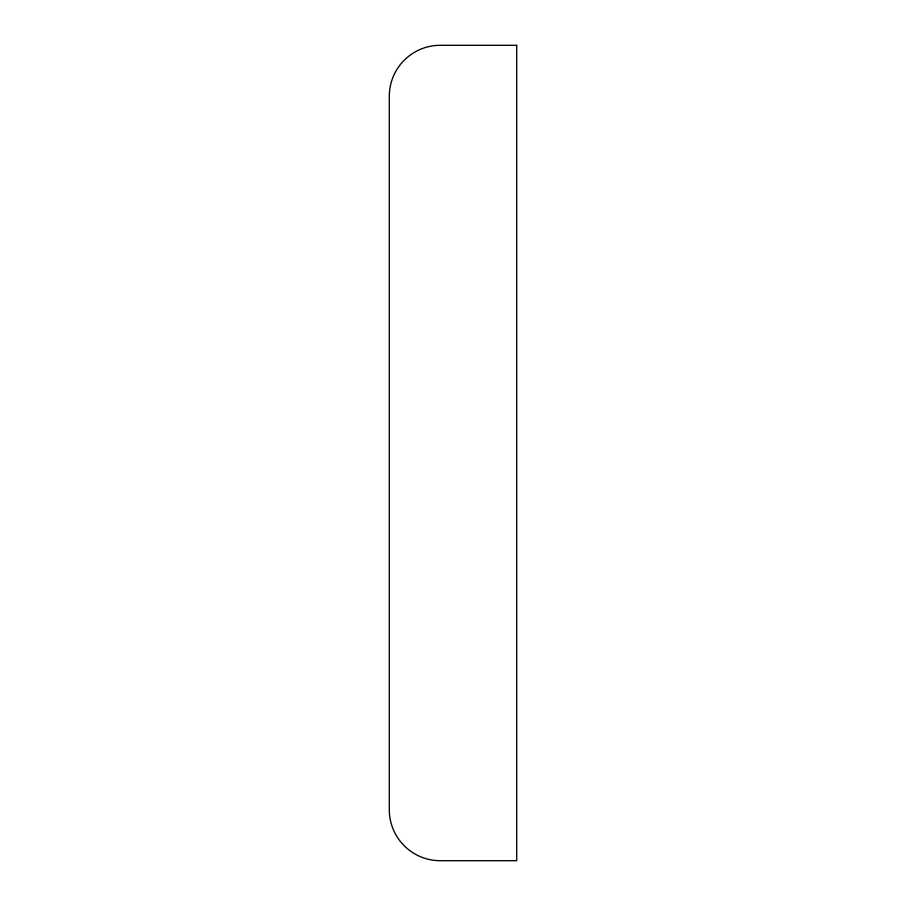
<?xml version="1.0" encoding="UTF-8"?>
<svg xmlns="http://www.w3.org/2000/svg" width="906" height="906" viewBox="0 0 906 906"><rect width="100%" height="100%" fill="white"/><g stroke="black" fill="none" stroke-linecap="round" stroke-linejoin="round"><path stroke-width="1.36" d="M516.703 45.3L440.259 45.3A50.963 50.963 0 0 0 389.297 96.263L389.297 809.738A50.963 50.963 0 0 0 440.259 860.7L516.703 860.7L516.703 45.3"/></g></svg>
